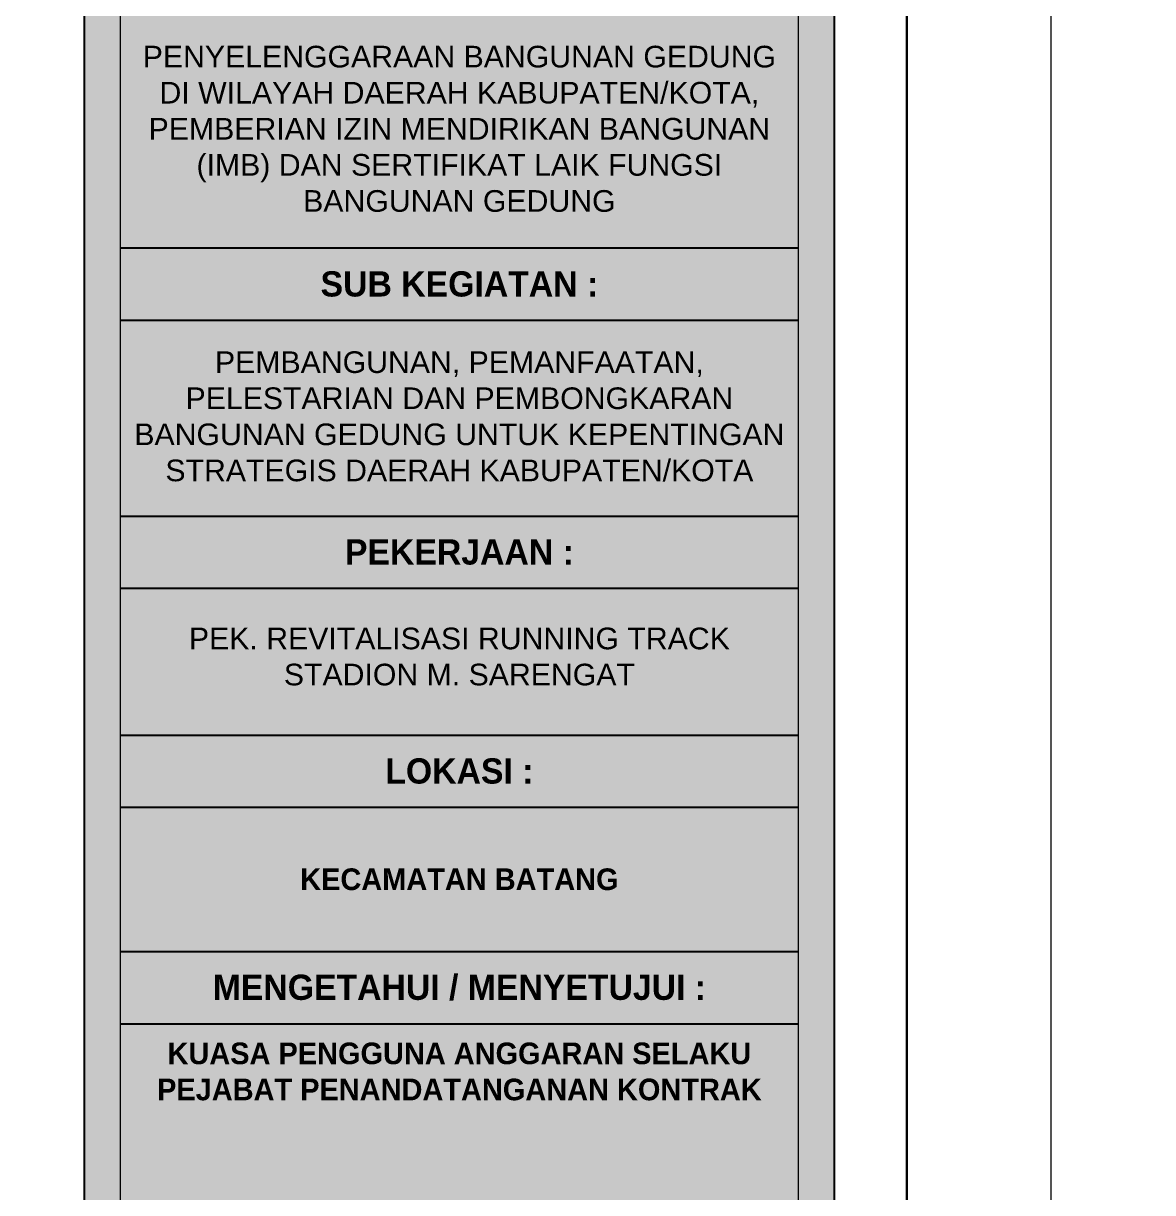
# Model space of a CAD drawing. Header units: centimetres. Extents: x -292707 to 138715, y -53922 to 66277.
# Drawn here: x 14329.8 to 14681.9, y -12364.3 to -11999.7 of the extents above; entities that cross this region are included whole.
import ezdxf

# ---------------------------------------------------------------- set-up
doc = ezdxf.new("R2010")
doc.units = ezdxf.units.CM
for name, color, linetype in [('A-ALINE-1', 91, 'Continuous'), ('A-ALINE-4', 113, 'Continuous'), ('A-TEXT', 254, 'Continuous')]:
    doc.layers.add(name, color=color, linetype=linetype)
doc.layers.add('A-FILL-1', color=250, linetype='Continuous', lineweight=0, true_color=0x333333)
doc.layers.add('A-SWING AREA', color=7, linetype='Continuous', lineweight=0, true_color=0xf7f7f7, transparency=0.2)
doc.styles.add('Scale 170', font='GOTHICB.TTF', dxfattribs={"height": 50})

# ---------------------------------------------------------------- blocks, each defined once
blk = doc.blocks.new('jhgkjhkjhkjh')
at = {"layer": 'A-SWING AREA', "transparency": 33554457}
h = blk.add_hatch(color=256, dxfattribs=at)
h.dxf.hatch_style = 1
h.paths.add_polyline_path([(-933.611, 931.53), (-881.611, 931.53), (-881.611, 1218.53), (-933.611, 1218.53)])
at = {"layer": 'A-ALINE-1', "ltscale": 0.25}
blk.add_lwpolyline([(-933.611, 931.53), (-881.611, 931.53), (-881.611, 1218.53), (-933.611, 1218.53)], close=True, dxfattribs=at)
at = {"layer": 'A-ALINE-4', "ltscale": 0.25}
for points in [[(-931.111, 1135.185), (-884.111, 1135.185)], [(-931.111, 1130.185), (-884.111, 1130.185)], [(-931.111, 1116.612), (-884.111, 1116.612)], [(-931.111, 1111.612), (-884.111, 1111.612)], [(-931.111, 1101.435), (-884.111, 1101.435)], [(-931.111, 1096.435), (-884.111, 1096.435)], [(-931.111, 1086.435), (-884.111, 1086.435)], [(-931.111, 1081.435), (-884.111, 1081.435)]]:
    blk.add_lwpolyline(points, dxfattribs=at)
at = {"layer": 'A-FILL-1', "ltscale": 0.25}
blk.add_lwpolyline([(-1286.611, 931.53), (-933.611, 931.53), (-933.611, 1218.53), (-1286.611, 1218.53)], close=True, dxfattribs=at)
at = {"layer": 'A-FILL-1'}
blk.add_lwpolyline([(-931.111, 934.03), (-884.111, 934.03), (-884.111, 1216.03), (-931.111, 1216.03)], close=True, dxfattribs=at)
at = {"layer": 'Defpoints'}
blk.add_lwpolyline([(-1296.611, 926.53), (-876.611, 926.53), (-876.611, 1223.53), (-1296.611, 1223.53)], close=True, dxfattribs=at)
at = {"layer": 'A-TEXT', "ltscale": 0.25, "attachment_point": 5, "style": 'Scale 170'}
for s, width, insert, char_height in [('{\\fArial|b0|i0|c0|p34;PENYELENGGARAAN BANGUNAN GEDUNG DI WILAYAH DAERAH KABUPATEN/KOTA, PEMBERIAN IZIN MENDIRIKAN BANGUNAN (IMB) DAN SERTIFIKAT LAIK FUNGSI BANGUNAN GEDUNG}', 45.46786, (-907.611, 1143.434), 1.5), ('SUB KEGIATAN :', 47, (-907.611, 1132.685), 1.75), ('{\\fArial|b0|i0|c0|p34;PEMBANGUNAN, PEMANFAATAN, PELESTARIAN DAN PEMBONGKARAN BANGUNAN GEDUNG UNTUK KEPENTINGAN STRATEGIS DAERAH KABUPATEN/KOTA}', 47, (-907.611, 1123.513), 1.5), ('PEKERJAAN :', 47, (-907.611, 1114.112), 1.75), ('{\\fArial|b0|i0|c0|p34;PEK.^IREVITALISASI RUNNING TRACK STADION M. SARENGAT}', 47, (-907.611, 1106.868), 1.5), ('{\\fCentury Gothic|b1|i0|c0|p34;LOKASI :}', 47, (-907.611, 1098.935), 1.75), ('KECAMATAN BATANG', 47, (-907.611, 1091.435), 1.5), ('{\\fCentury Gothic|b1|i0|c0|p34;MENGETAHUI / MENYETUJUI :}', 47, (-907.611, 1083.935), 1.75), ('KUASA PENGGUNA ANGGARAN SELAKU PEJABAT PENANDATANGANAN KONTRAK', 47, (-907.611, 1078.119), 1.5)]:
    blk.add_mtext_dynamic_manual_height_columns(s, width=width, gutter_width=105, heights=[0], dxfattribs=dict(at, insert=insert, char_height=char_height))

msp = doc.modelspace()

# ---------------------------------------------------------------- block references
at = {"layer": 'A-TEXT', "xscale": 4.5, "yscale": 4.5, "zscale": 4.5}
for p in [(18549.98, -17178.1), (20439.98, -17178.1)]:
    msp.add_blockref('jhgkjhkjhkjh', p, dxfattribs=at)

doc.saveas('drawing.dxf')
